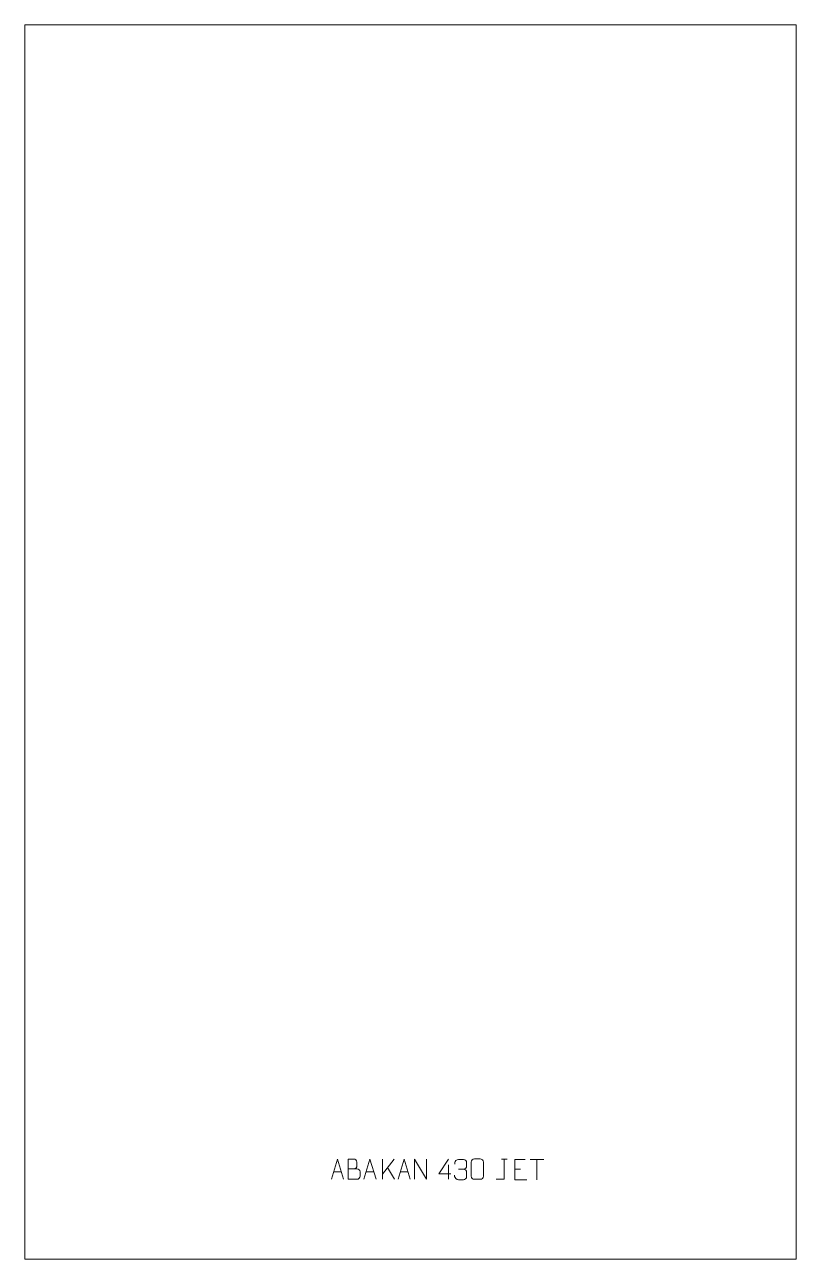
# Model space of a CAD drawing. Header units: millimetres. Extents: x -475 to 475, y -1710 to -190.
import ezdxf

# ---------------------------------------------------------------- set-up
doc = ezdxf.new("R2010")
doc.units = ezdxf.units.MM
doc.header["$MEASUREMENT"] = 0
doc.layers.add('layer 1', color=7, linetype='Continuous')

msp = doc.modelspace()

# ---------------------------------------------------------------- linework, layer by layer
at = {"layer": 'layer 1', "color": 242, "lineweight": 9}
msp.add_open_spline([(-474.9999, -190), (-474.9999, -190), (474.9999, -190), (474.9999, -190), (474.9999, -190), (474.9999, -190), (474.9999, -1709.999), (474.9999, -1709.999), (474.9999, -1709.999), (474.9999, -1709.999), (-474.9999, -1709.999), (-474.9999, -1709.999), (-474.9999, -1709.999), (-474.9999, -1709.999), (-474.9999, -190), (-474.9999, -190)], degree=3, knots=[0, 0, 0, 0, 0.2, 0.2, 0.2, 0.2, 0.4, 0.4, 0.4, 0.4, 0.6, 0.6, 0.6, 0.6, 1, 1, 1, 1], dxfattribs=at)
at = {"layer": 'layer 1', "color": 250, "lineweight": 9}
for points, knots in [([(-97.2681, -1611.4707), (-97.2681, -1611.4707), (-89.8971, -1586.5172), (-89.8971, -1586.5172), (-89.8971, -1586.5172), (-89.8971, -1586.5172), (-82.3272, -1611.4707), (-82.3272, -1611.4707)], [0, 0, 0, 0, 0.333333333, 0.333333333, 0.333333333, 0.333333333, 1, 1, 1, 1]), ([(-76.8477, -1598.5059), (-73.2091, -1598.5055), (-69.622, -1598.5055), (-65.9826, -1598.5059), (-65.9826, -1598.5059), (-64.0072, -1598.5232), (-62.0836, -1600.2593), (-62.0836, -1602.3089), (-62.0836, -1602.3089), (-62.084, -1603.4375), (-62.084, -1606.4869), (-62.0836, -1607.6158), (-62.0836, -1607.6158), (-62.066, -1609.4737), (-63.6081, -1611.4876), (-65.9296, -1611.4707), (-65.9296, -1611.4707), (-69.5694, -1611.4703), (-73.2088, -1611.4703), (-76.8477, -1611.4707), (-76.8477, -1611.4707), (-76.8477, -1603.1524), (-76.8477, -1594.8346), (-76.8477, -1586.5171), (-76.8477, -1586.5171), (-74.474, -1586.5171), (-72.0999, -1586.5171), (-69.7257, -1586.5171), (-69.7257, -1586.5171), (-68.0449, -1586.4995), (-65.9481, -1588.41), (-65.9304, -1590.3724), (-65.9304, -1590.3724), (-65.9308, -1592.4385), (-65.9308, -1592.5845), (-65.9304, -1594.651), (-65.9304, -1594.651), (-65.9131, -1596.7171), (-67.7676, -1598.5232), (-69.7776, -1598.5059)], [0, 0, 0, 0, 0.090909091, 0.090909091, 0.090909091, 0.090909091, 0.181818182, 0.181818182, 0.181818182, 0.181818182, 0.272727273, 0.272727273, 0.272727273, 0.272727273, 0.363636364, 0.363636364, 0.363636364, 0.363636364, 0.454545455, 0.454545455, 0.454545455, 0.454545455, 0.545454545, 0.545454545, 0.545454545, 0.545454545, 0.636363636, 0.636363636, 0.636363636, 0.636363636, 0.727272727, 0.727272727, 0.727272727, 0.727272727, 0.818181818, 0.818181818, 0.818181818, 0.818181818, 1, 1, 1, 1]), ([(-57.2681, -1611.4707), (-57.2681, -1611.4707), (-49.8971, -1586.5172), (-49.8971, -1586.5172), (-49.8971, -1586.5172), (-49.8971, -1586.5172), (-42.3272, -1611.4707), (-42.3272, -1611.4707)], [0, 0, 0, 0, 0.333333333, 0.333333333, 0.333333333, 0.333333333, 1, 1, 1, 1]), ([(-15.2681, -1611.4707), (-15.2681, -1611.4707), (-7.8971, -1586.5172), (-7.8971, -1586.5172), (-7.8971, -1586.5172), (-7.8971, -1586.5172), (-0.3272, -1611.4707), (-0.3272, -1611.4707)], [0, 0, 0, 0, 0.333333333, 0.333333333, 0.333333333, 0.333333333, 1, 1, 1, 1]), ([(4.875, -1611.4707), (4.875, -1611.4707), (4.875, -1586.5172), (4.875, -1586.5172), (4.875, -1586.5172), (4.875, -1586.5172), (19.5298, -1611.4707), (19.5298, -1611.4707), (19.5298, -1611.4707), (19.5298, -1611.4707), (19.5298, -1586.5172), (19.5298, -1586.5172)], [0, 0, 0, 0, 0.25, 0.25, 0.25, 0.25, 0.5, 0.5, 0.5, 0.5, 1, 1, 1, 1]), ([(49.6132, -1604.5774), (49.6132, -1604.5774), (34.7915, -1604.5774), (34.7915, -1604.5774), (34.7915, -1604.5774), (34.7915, -1604.5774), (46.6691, -1586.5069), (46.6691, -1586.5069)], [0, 0, 0, 0, 0.333333333, 0.333333333, 0.333333333, 0.333333333, 1, 1, 1, 1]), ([(54.3945, -1592.7488), (54.3945, -1592.7488), (54.3945, -1590.8916), (54.3945, -1590.8916), (54.3945, -1590.8916), (54.3802, -1589.1497), (57.0447, -1587.0316), (59.1038, -1587.0543), (59.1038, -1587.0543), (61.1679, -1587.0543), (63.2319, -1587.0543), (65.2956, -1587.0543), (65.2956, -1587.0543), (67.4901, -1587.0455), (69.0884, -1588.8923), (69.1328, -1590.8044), (69.1328, -1590.8044), (69.1324, -1592.2395), (69.1324, -1593.6746), (69.1328, -1595.1101), (69.1328, -1595.1101), (69.0842, -1596.7636), (67.4816, -1598.9936), (65.2833, -1598.9836), (65.2833, -1598.9836), (67.487, -1598.9948), (69.095, -1600.798), (69.149, -1602.8575), (69.149, -1602.8575), (69.1486, -1604.6422), (69.1486, -1606.4269), (69.149, -1608.212), (69.149, -1608.212), (69.1591, -1610.2734), (67.1042, -1612.0365), (65.2833, -1612.0284), (65.2833, -1612.0284), (63.218, -1612.0281), (61.1528, -1612.0281), (59.0872, -1612.0284), (59.0872, -1612.0284), (56.9186, -1612.0169), (54.3876, -1609.6167), (54.369, -1608.1549), (54.369, -1608.1549), (54.369, -1608.1549), (54.369, -1606.2463), (54.369, -1606.2463)], [0, 0, 0, 0, 0.076923077, 0.076923077, 0.076923077, 0.076923077, 0.153846154, 0.153846154, 0.153846154, 0.153846154, 0.230769231, 0.230769231, 0.230769231, 0.230769231, 0.307692308, 0.307692308, 0.307692308, 0.307692308, 0.384615385, 0.384615385, 0.384615385, 0.384615385, 0.461538462, 0.461538462, 0.461538462, 0.461538462, 0.538461538, 0.538461538, 0.538461538, 0.538461538, 0.615384615, 0.615384615, 0.615384615, 0.615384615, 0.692307692, 0.692307692, 0.692307692, 0.692307692, 0.769230769, 0.769230769, 0.769230769, 0.769230769, 0.846153846, 0.846153846, 0.846153846, 0.846153846, 1, 1, 1, 1]), ([(78.6217, -1586.4947), (80.9878, -1586.4947), (83.3543, -1586.4947), (85.7208, -1586.4947), (85.7208, -1586.4947), (87.7013, -1586.4591), (89.7273, -1587.9534), (89.7544, -1590.3955), (89.7544, -1590.3955), (89.754, -1596.1529), (89.754, -1601.9107), (89.7544, -1607.6689), (89.7544, -1607.6689), (89.6123, -1609.9965), (87.9059, -1611.4788), (85.7208, -1611.4896), (85.7208, -1611.4896), (83.3484, -1611.4892), (80.976, -1611.4892), (78.604, -1611.4896), (78.604, -1611.4896), (76.6455, -1611.5952), (74.6391, -1609.7073), (74.6505, -1607.6863), (74.6505, -1607.6863), (74.6509, -1601.9057), (74.6509, -1596.1254), (74.6505, -1590.3456), (74.6505, -1590.3456), (74.6548, -1588.2036), (76.4319, -1586.4811), (78.6217, -1586.4947)], [0, 0, 0, 0, 0.111111111, 0.111111111, 0.111111111, 0.111111111, 0.222222222, 0.222222222, 0.222222222, 0.222222222, 0.333333333, 0.333333333, 0.333333333, 0.333333333, 0.444444444, 0.444444444, 0.444444444, 0.444444444, 0.555555556, 0.555555556, 0.555555556, 0.555555556, 0.666666667, 0.666666667, 0.666666667, 0.666666667, 0.777777778, 0.777777778, 0.777777778, 0.777777778, 1, 1, 1, 1]), ([(105.3993, -1611.4708), (105.3993, -1611.4708), (115.4213, -1611.4708), (115.4213, -1611.4708), (115.4213, -1611.4708), (115.4213, -1611.4708), (115.4213, -1586.5172), (115.4213, -1586.5172)], [0, 0, 0, 0, 0.333333333, 0.333333333, 0.333333333, 0.333333333, 1, 1, 1, 1]), ([(141.1271, -1587.1143), (141.1271, -1587.1143), (128.2532, -1587.1143), (128.2532, -1587.1143), (128.2532, -1587.1143), (128.2532, -1587.1143), (128.2532, -1612.0679), (128.2532, -1612.0679), (128.2532, -1612.0679), (128.2532, -1612.0679), (143.119, -1612.0679), (143.119, -1612.0679)], [0, 0, 0, 0, 0.25, 0.25, 0.25, 0.25, 0.5, 0.5, 0.5, 0.5, 1, 1, 1, 1])]:
    msp.add_open_spline(points, degree=3, knots=knots, dxfattribs=at)
for points in [[(-34.4629, -1586.5172), (-34.4629, -1586.5172), (-34.4629, -1611.4708), (-34.4629, -1611.4708)], [(-20.0867, -1586.5172), (-20.0867, -1586.5172), (-34.4629, -1605.1569), (-34.4629, -1605.1569)], [(46.6691, -1593.8163), (46.6691, -1593.8163), (46.6691, -1611.481), (46.6691, -1611.481)], [(111.8372, -1586.5172), (111.8372, -1586.5172), (119.0054, -1586.5172), (119.0054, -1586.5172)], [(147.1925, -1587.1378), (147.1925, -1587.1378), (164.1797, -1587.1378), (164.1797, -1587.1378)], [(155.6863, -1612.0678), (155.6863, -1612.0678), (155.6863, -1587.1143), (155.6863, -1587.1143)], [(-94.5455, -1602.2213), (-94.5455, -1602.2213), (-85.0498, -1602.2213), (-85.0498, -1602.2213)], [(-54.5455, -1602.2213), (-54.5455, -1602.2213), (-45.0498, -1602.2213), (-45.0498, -1602.2213)], [(-19.7614, -1611.375), (-19.7614, -1611.375), (-28.2319, -1597.0614), (-28.2319, -1597.0614)], [(-12.5455, -1602.2213), (-12.5455, -1602.2213), (-3.0498, -1602.2213), (-3.0498, -1602.2213)], [(59.1042, -1598.994), (59.1042, -1598.994), (65.3006, -1598.994), (65.3006, -1598.994)], [(128.2532, -1598.994), (128.2532, -1598.994), (135.4213, -1598.994), (135.4213, -1598.994)]]:
    msp.add_open_spline(points, degree=3, dxfattribs=at)

doc.saveas('drawing.dxf')
